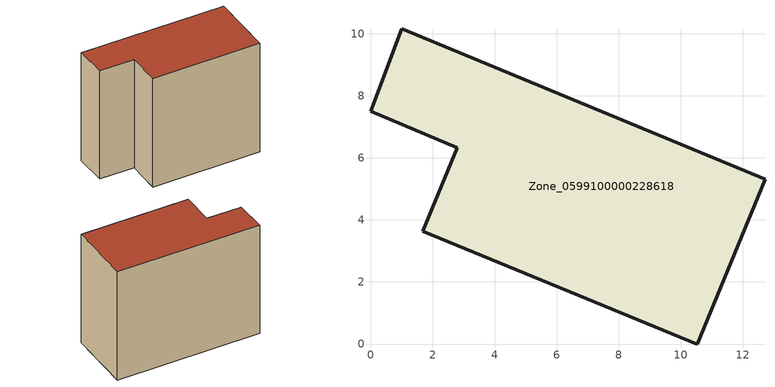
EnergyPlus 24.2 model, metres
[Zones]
Zone_0599100000228618
 floor ground (C_G): 1,10.15 12.71,5.31 10.52,0 1.68,3.63 2.79,6.33 0,7.5 z0
 wall outside (C_F): 12.71,5.31 1,10.15 0,7.5 2.79,6.33 1.68,3.63 10.52,0 12.71,5.31 z0:10.29
 roof outside (C_R): 10.52,0 12.71,5.31 1,10.15 0,7.5 2.79,6.33 1.68,3.63 z10.29
[BUILDING]
Pand.0599100000228618: North Axis=0; Terrain=City; Loads Convergence Tolerance Value=0.04; Temperature Convergence Tolerance Value=0.4; Solar Distribution=FullExterior; Maximum Number of Warmup Days=25; Minimum Number of Warmup Days=1
[Site:Location]
Rotterdam.The.Hague.AP_ZH_NLD Design_Conditions: Latitude=51.96; Longitude=4.45; Time Zone=1; Elevation=-4.5
[SITE:GROUNDTEMPERATURE:BUILDINGSURFACE]
18, 18, 18, 18, 18, 18, 18, 18, 18, 18, 18, 18
[MATERIAL] Thermal Absorptance=0.9; Solar Absorptance=0.7; Visible Absorptance=0.7
Name | Roughness | Thickness | Conductivity | Density | Specific Heat
G.TI.1946 | MediumSmooth | 0.15 | 1 | 540 | 1210
F.TI.1946 | Rough | 0.3 | 0.857143 | 1920 | 840
R.TI.1946 | MediumRough | 0.2 | 0.1 | 1500 | 1000
[CONSTRUCTION]
C_G: G.TI.1946
C_F: F.TI.1946
C_R: R.TI.1946
[ZONE]
Zone_0599100000228618: Type=1; Multiplier=1; Ceiling Height=Autocalculate; Volume=Autocalculate; Floor Area=autocalculate; Part of Total Floor Area=Yes
[ZONEINFILTRATION:DESIGNFLOWRATE]
Infil_Zone_0599100000228618: Zone or ZoneList or Space or SpaceList=Zone_0599100000228618; Schedule=AlwaysOn; Design Flow Rate Calculation Method=Flow/Area; Flow Rate per Floor Area=0.003; Constant Term Coefficient=1; Temperature Term Coefficient=0; Velocity Term Coefficient=0; Velocity Squared Term Coefficient=0
[HVACTEMPLATE:ZONE:IDEALLOADSAIRSYSTEM]
Zone_0599100000228618: Maximum Heating Supply Air Temperature=50; Minimum Cooling Supply Air Temperature=13; Maximum Heating Supply Air Humidity Ratio=0.0156; Minimum Cooling Supply Air Humidity Ratio=0.0077; Heating Limit=NoLimit; Cooling Limit=NoLimit; Dehumidification Control Type=ConstantSensibleHeatRatio; Cooling Sensible Heat Ratio=0.7; Dehumidification Setpoint=60; Humidification Control Type=None; Humidification Setpoint=30; Outdoor Air Method=None; Outdoor Air Flow Rate per Person=0.00944; Outdoor Air Flow Rate per Zone Floor Area=0; Outdoor Air Flow Rate per Zone=0; Demand Controlled Ventilation Type=None; Outdoor Air Economizer Type=NoEconomizer; Heat Recovery Type=None; Sensible Heat Recovery Effectiveness=0.7; Latent Heat Recovery Effectiveness=0.65
[ZONECONTROL:THERMOSTAT]
ThermostatControl_Zone_0599100000228618: Zone or ZoneList=Zone_0599100000228618; Control Type Schedule=DualSetpointControlType; Control 1=Thermostat_Zone_0599100000228618; Temperature Difference Between Cutout And Setpoint=0
[THERMOSTATSETPOINT:DUALSETPOINT]
Thermostat_Zone_0599100000228618: Heating Setpoint Temperature Schedule=HeatingSetpoint_Zone_0599100000228618; Cooling Setpoint Temperature Schedule=CoolingSetpoint_Zone_0599100000228618
[SCHEDULE:COMPACT]
HeatingSetpoint_Zone_0599100000228618: Through: 12/31, For: AllDays, Until: 24:00, 21
CoolingSetpoint_Zone_0599100000228618: Through: 12/31, For: AllDays, Until: 24:00, 24
DualSetpointControlType: Through: 12/31, For: AllDays, Until: 24:00, 4
AlwaysOn: Through: 12/31, For: AllDays, Until: 24:00, 1
